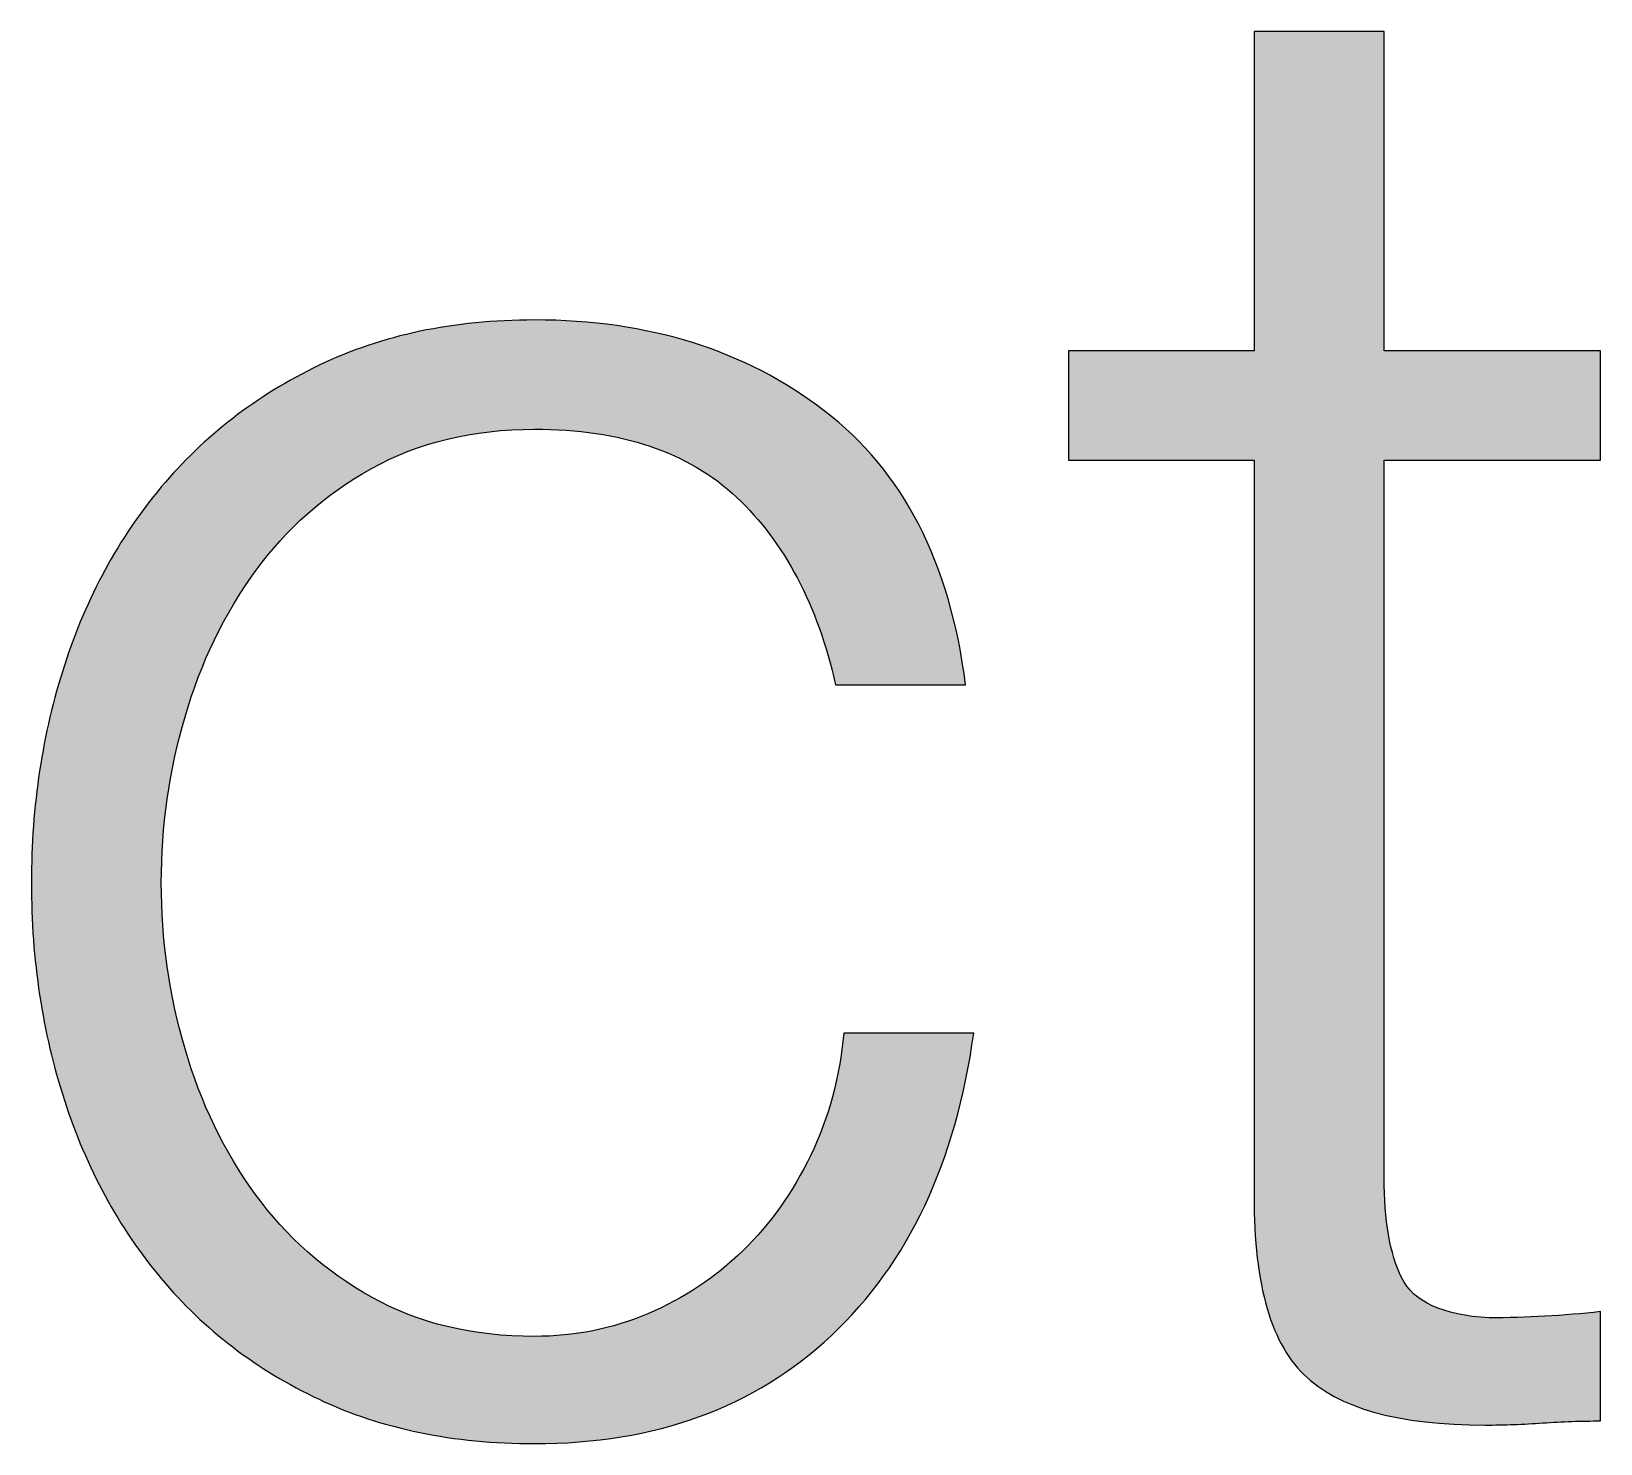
# Paper-space layout 'A1mask (portrait)' of a CAD drawing. Extents: x 0 to 565, y 0 to 805.
# Drawn here: x 421.139 to 425.411, y 80.295 to 84.14 of the extents above; entities that cross this region are included whole.
import ezdxf
from ezdxf.enums import TextEntityAlignment as Align

# ---------------------------------------------------------------- set-up
doc = ezdxf.new("R2010")
doc.units = 0
doc.layers.get('0').update_dxf_attribs({"linetype": 'CONTINUOUS'})
doc.layers.get('Defpoints').update_dxf_attribs({"linetype": 'CONTINUOUS'})
doc.layers.add('JPP_Mask', color=7, linetype='CONTINUOUS')
doc.styles.add('JPP', font='arial.ttf')

# ---------------------------------------------------------------- blocks, each defined once
blk = doc.blocks.new('A1mask (portrait)')
at = {"true_color": 0x004a91}
h = blk.add_hatch(color=154, dxfattribs=at)
edge = h.paths.add_edge_path()
edge.add_spline(control_points=[(425.4112, 83.1215), (425.4112, 83.1959), (425.4112, 83.2702), (425.4112, 83.2702), (425.4112, 83.2702), (425.3744, 83.2702), (425.3191, 83.2702)], knot_values=[18.749925, 18.749925, 18.749925, 18.749925, 19.249925, 19.249925, 19.249925, 19.5, 19.5, 19.5, 19.5], degree=3, periodic=0)
edge.add_spline(control_points=[(425.3191, 83.2702), (425.2638, 83.2702), (425.1901, 83.2702), (425.1165, 83.2702)], knot_values=[18.49993, 18.49993, 18.49993, 18.49993, 18.749925, 18.749925, 18.749925, 18.749925], degree=3, periodic=0)
edge.add_spline(control_points=[(425.1165, 83.2702), (425.0796, 83.2702), (425.0428, 83.2702), (425.0082, 83.2702)], knot_values=[18.374932, 18.374932, 18.374932, 18.374932, 18.49993, 18.49993, 18.49993, 18.49993], degree=3, periodic=0)
edge.add_spline(control_points=[(425.0082, 83.2702), (424.9737, 83.2702), (424.9415, 83.2702), (424.9139, 83.2702)], knot_values=[18.249935, 18.249935, 18.249935, 18.249935, 18.374932, 18.374932, 18.374932, 18.374932], degree=3, periodic=0)
edge.add_spline(control_points=[(424.9139, 83.2702), (424.9, 83.2702), (424.8874, 83.2702), (424.8762, 83.2702)], knot_values=[18.187436, 18.187436, 18.187436, 18.187436, 18.249935, 18.249935, 18.249935, 18.249935], degree=3, periodic=0)
edge.add_spline(control_points=[(424.8762, 83.2702), (424.8649, 83.2702), (424.8552, 83.2702), (424.8471, 83.2702)], knot_values=[18.124938, 18.124938, 18.124938, 18.124938, 18.187436, 18.187436, 18.187436, 18.187436], degree=3, periodic=0)
edge.add_spline(control_points=[(424.8471, 83.2702), (424.8431, 83.2702), (424.8395, 83.2702), (424.8364, 83.2702)], knot_values=[18.093688, 18.093688, 18.093688, 18.093688, 18.124938, 18.124938, 18.124938, 18.124938], degree=3, periodic=0)
edge.add_spline(control_points=[(424.8364, 83.2702), (424.8332, 83.2702), (424.8306, 83.2702), (424.8284, 83.2702)], knot_values=[18.062439, 18.062439, 18.062439, 18.062439, 18.093688, 18.093688, 18.093688, 18.093688], degree=3, periodic=0)
edge.add_spline(control_points=[(424.8284, 83.2702), (424.8273, 83.2702), (424.8264, 83.2702), (424.8256, 83.2702)], knot_values=[18.046814, 18.046814, 18.046814, 18.046814, 18.062439, 18.062439, 18.062439, 18.062439], degree=3, periodic=0)
edge.add_spline(control_points=[(424.8256, 83.2702), (424.8247, 83.2702), (424.824, 83.2702), (424.8235, 83.2702)], knot_values=[18.031189, 18.031189, 18.031189, 18.031189, 18.046814, 18.046814, 18.046814, 18.046814], degree=3, periodic=0)
edge.add_spline(control_points=[(424.8235, 83.2702), (424.8232, 83.2702), (424.823, 83.2702), (424.8228, 83.2702)], knot_values=[18.023377, 18.023377, 18.023377, 18.023377, 18.031189, 18.031189, 18.031189, 18.031189], degree=3, periodic=0)
edge.add_spline(control_points=[(424.8228, 83.2702), (424.8225, 83.2702), (424.8224, 83.2702), (424.8222, 83.2702)], knot_values=[18.015565, 18.015565, 18.015565, 18.015565, 18.023377, 18.023377, 18.023377, 18.023377], degree=3, periodic=0)
edge.add_spline(control_points=[(424.8222, 83.2702), (424.8222, 83.2702), (424.8221, 83.2702), (424.822, 83.2702)], knot_values=[18.011659, 18.011659, 18.011659, 18.011659, 18.015565, 18.015565, 18.015565, 18.015565], degree=3, periodic=0)
edge.add_spline(control_points=[(424.822, 83.2702), (424.822, 83.2702), (424.8219, 83.2702), (424.8219, 83.2702)], knot_values=[18.007752, 18.007752, 18.007752, 18.007752, 18.011659, 18.011659, 18.011659, 18.011659], degree=3, periodic=0)
edge.add_spline(control_points=[(424.8219, 83.2702), (424.8219, 83.2702), (424.8219, 83.2702), (424.8219, 83.2702)], knot_values=[18.005799, 18.005799, 18.005799, 18.005799, 18.007752, 18.007752, 18.007752, 18.007752], degree=3, periodic=0)
edge.add_spline(control_points=[(424.8219, 83.2702), (424.8218, 83.2702), (424.8218, 83.2702), (424.8218, 83.2702)], knot_values=[18.003846, 18.003846, 18.003846, 18.003846, 18.005799, 18.005799, 18.005799, 18.005799], degree=3, periodic=0)
edge.add_spline(control_points=[(424.8218, 83.2702), (424.8218, 83.2702), (424.8218, 83.2702), (424.8218, 83.2702)], knot_values=[18.00287, 18.00287, 18.00287, 18.00287, 18.003846, 18.003846, 18.003846, 18.003846], degree=3, periodic=0)
edge.add_spline(control_points=[(424.8218, 83.2702), (424.8218, 83.2702), (424.8218, 83.2702), (424.8218, 83.2702)], knot_values=[18.001893, 18.001893, 18.001893, 18.001893, 18.00287, 18.00287, 18.00287, 18.00287], degree=3, periodic=0)
edge.add_spline(control_points=[(424.8218, 83.2702), (424.8218, 83.2702), (424.8218, 83.2702), (424.8218, 83.2702)], knot_values=[18.001405, 18.001405, 18.001405, 18.001405, 18.001893, 18.001893, 18.001893, 18.001893], degree=3, periodic=0)
edge.add_spline(control_points=[(424.8218, 83.2702), (424.8218, 83.2702), (424.8218, 83.2702), (424.8218, 83.2702)], knot_values=[18.000917, 18.000917, 18.000917, 18.000917, 18.001405, 18.001405, 18.001405, 18.001405], degree=3, periodic=0)
edge.add_spline(control_points=[(424.8218, 83.2702), (424.8218, 83.2702), (424.8218, 83.2702), (424.8218, 83.2702), (424.8218, 83.2702), (424.8218, 83.2702), (424.8218, 83.2702)], knot_values=[17.99994, 17.99994, 17.99994, 17.99994, 18.000856, 18.000856, 18.000856, 18.000917, 18.000917, 18.000917, 18.000917], degree=3, periodic=0)
edge.add_spline(control_points=[(424.8218, 83.2702), (424.8218, 83.2702), (424.8218, 83.3246), (424.8218, 83.4062)], knot_values=[17.749945, 17.749945, 17.749945, 17.749945, 17.99994, 17.99994, 17.99994, 17.99994], degree=3, periodic=0)
edge.add_spline(control_points=[(424.8218, 83.4062), (424.8218, 83.4878), (424.8218, 83.5965), (424.8218, 83.7053)], knot_values=[17.49995, 17.49995, 17.49995, 17.49995, 17.749945, 17.749945, 17.749945, 17.749945], degree=3, periodic=0)
edge.add_spline(control_points=[(424.8218, 83.7053), (424.8218, 83.7597), (424.8218, 83.8141), (424.8218, 83.865)], knot_values=[17.374952, 17.374952, 17.374952, 17.374952, 17.49995, 17.49995, 17.49995, 17.49995], degree=3, periodic=0)
edge.add_spline(control_points=[(424.8218, 83.865), (424.8218, 83.916), (424.8218, 83.9636), (424.8218, 84.0044)], knot_values=[17.249955, 17.249955, 17.249955, 17.249955, 17.374952, 17.374952, 17.374952, 17.374952], degree=3, periodic=0)
edge.add_spline(control_points=[(424.8218, 84.0044), (424.8218, 84.0248), (424.8218, 84.0434), (424.8218, 84.06)], knot_values=[17.187456, 17.187456, 17.187456, 17.187456, 17.249955, 17.249955, 17.249955, 17.249955], degree=3, periodic=0)
edge.add_spline(control_points=[(424.8218, 84.06), (424.8218, 84.0766), (424.8218, 84.091), (424.8218, 84.1029)], knot_values=[17.124958, 17.124958, 17.124958, 17.124958, 17.187456, 17.187456, 17.187456, 17.187456], degree=3, periodic=0)
edge.add_spline(control_points=[(424.8218, 84.1029), (424.8218, 84.1089), (424.8218, 84.1142), (424.8218, 84.1188)], knot_values=[17.093708, 17.093708, 17.093708, 17.093708, 17.124958, 17.124958, 17.124958, 17.124958], degree=3, periodic=0)
edge.add_spline(control_points=[(424.8218, 84.1188), (424.8218, 84.1234), (424.8218, 84.1273), (424.8218, 84.1305)], knot_values=[17.062459, 17.062459, 17.062459, 17.062459, 17.093708, 17.093708, 17.093708, 17.093708], degree=3, periodic=0)
edge.add_spline(control_points=[(424.8218, 84.1403), (424.8218, 84.1403), (424.8218, 84.1403), (424.8218, 84.1403), (424.8218, 84.1403), (424.8218, 84.1403), (424.8218, 84.1403)], knot_values=[16.999959, 16.999959, 16.999959, 16.999959, 17, 17, 17, 17.000692, 17.000692, 17.000692, 17.000692], degree=3, periodic=0)
edge.add_spline(control_points=[(424.8218, 84.1403), (424.8218, 84.1403), (424.7997, 84.1403), (424.7665, 84.1403)], knot_values=[16.749965, 16.749965, 16.749965, 16.749965, 16.999959, 16.999959, 16.999959, 16.999959], degree=3, periodic=0)
edge.add_spline(control_points=[(424.7665, 84.1403), (424.7334, 84.1403), (424.6892, 84.1403), (424.645, 84.1403)], knot_values=[16.49997, 16.49997, 16.49997, 16.49997, 16.749965, 16.749965, 16.749965, 16.749965], degree=3, periodic=0)
edge.add_spline(control_points=[(424.645, 84.1403), (424.6229, 84.1403), (424.6008, 84.1403), (424.5801, 84.1403)], knot_values=[16.374972, 16.374972, 16.374972, 16.374972, 16.49997, 16.49997, 16.49997, 16.49997], degree=3, periodic=0)
edge.add_spline(control_points=[(424.5801, 84.1403), (424.5594, 84.1403), (424.54, 84.1403), (424.5234, 84.1403)], knot_values=[16.249975, 16.249975, 16.249975, 16.249975, 16.374972, 16.374972, 16.374972, 16.374972], degree=3, periodic=0)
edge.add_spline(control_points=[(424.5234, 84.1403), (424.5152, 84.1403), (424.5076, 84.1403), (424.5008, 84.1403)], knot_values=[16.187476, 16.187476, 16.187476, 16.187476, 16.249975, 16.249975, 16.249975, 16.249975], degree=3, periodic=0)
edge.add_spline(control_points=[(424.5008, 84.1403), (424.4941, 84.1403), (424.4882, 84.1403), (424.4834, 84.1403)], knot_values=[16.124977, 16.124977, 16.124977, 16.124977, 16.187476, 16.187476, 16.187476, 16.187476], degree=3, periodic=0)
edge.add_spline(control_points=[(424.4769, 84.1403), (424.4751, 84.1403), (424.4735, 84.1403), (424.4722, 84.1403)], knot_values=[16.062479, 16.062479, 16.062479, 16.062479, 16.093728, 16.093728, 16.093728, 16.093728], degree=3, periodic=0)
edge.add_spline(control_points=[(424.4682, 84.1403), (424.4682, 84.1403), (424.4682, 84.1403), (424.4682, 84.1403), (424.4682, 84.1403), (424.4682, 84.1403), (424.4682, 84.1403)], knot_values=[15.99998, 15.99998, 15.99998, 15.99998, 16.001424, 16.001424, 16.001424, 16.001445, 16.001445, 16.001445, 16.001445], degree=3, periodic=0)
edge.add_spline(control_points=[(424.4682, 84.1403), (424.4682, 84.1402), (424.4682, 83.9227), (424.4682, 83.7052)], knot_values=[15.49999, 15.49999, 15.49999, 15.49999, 15.99998, 15.99998, 15.99998, 15.99998], degree=3, periodic=0)
edge.add_spline(control_points=[(424.4682, 83.7052), (424.4682, 83.4877), (424.4682, 83.2702), (424.4682, 83.2702), (424.4682, 83.2702), (424.4682, 83.2702), (424.4682, 83.2702)], knot_values=[14.999268, 14.999268, 14.999268, 14.999268, 15.499258, 15.499258, 15.499258, 15.49999, 15.49999, 15.49999, 15.49999], degree=3, periodic=0)
edge.add_spline(control_points=[(424.4625, 83.2702), (424.4607, 83.2702), (424.4584, 83.2702), (424.4557, 83.2702)], knot_values=[14.906252, 14.906252, 14.906252, 14.906252, 14.937501, 14.937501, 14.937501, 14.937501], degree=3, periodic=0)
edge.add_spline(control_points=[(424.4557, 83.2702), (424.453, 83.2702), (424.4499, 83.2702), (424.4465, 83.2702)], knot_values=[14.875002, 14.875002, 14.875002, 14.875002, 14.906252, 14.906252, 14.906252, 14.906252], degree=3, periodic=0)
edge.add_spline(control_points=[(424.4465, 83.2702), (424.4396, 83.2702), (424.4312, 83.2702), (424.4216, 83.2702)], knot_values=[14.812504, 14.812504, 14.812504, 14.812504, 14.875002, 14.875002, 14.875002, 14.875002], degree=3, periodic=0)
edge.add_spline(control_points=[(424.4216, 83.2702), (424.412, 83.2702), (424.4011, 83.2702), (424.3893, 83.2702)], knot_values=[14.750005, 14.750005, 14.750005, 14.750005, 14.812504, 14.812504, 14.812504, 14.812504], degree=3, periodic=0)
edge.add_spline(control_points=[(424.3893, 83.2702), (424.3656, 83.2702), (424.338, 83.2702), (424.3084, 83.2702)], knot_values=[14.625008, 14.625008, 14.625008, 14.625008, 14.750005, 14.750005, 14.750005, 14.750005], degree=3, periodic=0)
edge.add_spline(control_points=[(424.3084, 83.2702), (424.2788, 83.2702), (424.2472, 83.2702), (424.2156, 83.2702)], knot_values=[14.50001, 14.50001, 14.50001, 14.50001, 14.625008, 14.625008, 14.625008, 14.625008], degree=3, periodic=0)
edge.add_spline(control_points=[(424.2156, 83.2702), (424.1525, 83.2702), (424.0893, 83.2702), (424.0419, 83.2702)], knot_values=[14.250015, 14.250015, 14.250015, 14.250015, 14.50001, 14.50001, 14.50001, 14.50001], degree=3, periodic=0)
edge.add_spline(control_points=[(424.0419, 83.2702), (423.9946, 83.2702), (423.963, 83.2702), (423.963, 83.2702), (423.963, 83.2702), (423.963, 83.2702), (423.963, 83.2702)], knot_values=[13.999043, 13.999043, 13.999043, 13.999043, 14.249058, 14.249058, 14.249058, 14.250015, 14.250015, 14.250015, 14.250015], degree=3, periodic=0)
edge.add_spline(control_points=[(423.963, 83.2669), (423.963, 83.2658), (423.963, 83.2644), (423.963, 83.2629)], knot_values=[13.906272, 13.906272, 13.906272, 13.906272, 13.937521, 13.937521, 13.937521, 13.937521], degree=3, periodic=0)
edge.add_spline(control_points=[(423.963, 83.2574), (423.963, 83.2534), (423.963, 83.2484), (423.963, 83.2428)], knot_values=[13.812524, 13.812524, 13.812524, 13.812524, 13.875023, 13.875023, 13.875023, 13.875023], degree=3, periodic=0)
edge.add_spline(control_points=[(423.963, 83.2428), (423.963, 83.2371), (423.963, 83.2307), (423.963, 83.2237)], knot_values=[13.750025, 13.750025, 13.750025, 13.750025, 13.812524, 13.812524, 13.812524, 13.812524], degree=3, periodic=0)
edge.add_spline(control_points=[(423.963, 83.2237), (423.963, 83.2098), (423.963, 83.1935), (423.963, 83.1761)], knot_values=[13.625027, 13.625027, 13.625027, 13.625027, 13.750025, 13.750025, 13.750025, 13.750025], degree=3, periodic=0)
edge.add_spline(control_points=[(423.963, 83.1761), (423.963, 83.1587), (423.963, 83.1401), (423.963, 83.1215)], knot_values=[13.50003, 13.50003, 13.50003, 13.50003, 13.625027, 13.625027, 13.625027, 13.625027], degree=3, periodic=0)
edge.add_spline(control_points=[(423.963, 83.1215), (423.963, 83.0843), (423.963, 83.0472), (423.963, 83.0193)], knot_values=[13.250035, 13.250035, 13.250035, 13.250035, 13.50003, 13.50003, 13.50003, 13.50003], degree=3, periodic=0)
edge.add_spline(control_points=[(423.963, 83.0193), (423.963, 82.9914), (423.963, 82.9728), (423.963, 82.9728), (423.963, 82.9728), (423.963, 82.9728), (423.963, 82.9728)], knot_values=[12.999308, 12.999308, 12.999308, 12.999308, 13.249343, 13.249343, 13.249343, 13.250035, 13.250035, 13.250035, 13.250035], degree=3, periodic=0)
edge.add_spline(control_points=[(423.9687, 82.9728), (423.9705, 82.9728), (423.9728, 82.9728), (423.9755, 82.9728)], knot_values=[12.906292, 12.906292, 12.906292, 12.906292, 12.937541, 12.937541, 12.937541, 12.937541], degree=3, periodic=0)
edge.add_spline(control_points=[(423.9755, 82.9728), (423.9782, 82.9728), (423.9812, 82.9728), (423.9847, 82.9728)], knot_values=[12.875042, 12.875042, 12.875042, 12.875042, 12.906292, 12.906292, 12.906292, 12.906292], degree=3, periodic=0)
edge.add_spline(control_points=[(423.9847, 82.9728), (423.9916, 82.9728), (424, 82.9728), (424.0096, 82.9728)], knot_values=[12.812544, 12.812544, 12.812544, 12.812544, 12.875042, 12.875042, 12.875042, 12.875042], degree=3, periodic=0)
edge.add_spline(control_points=[(424.0096, 82.9728), (424.0192, 82.9728), (424.0301, 82.9728), (424.0419, 82.9728)], knot_values=[12.750045, 12.750045, 12.750045, 12.750045, 12.812544, 12.812544, 12.812544, 12.812544], degree=3, periodic=0)
edge.add_spline(control_points=[(424.0419, 82.9728), (424.0656, 82.9728), (424.0932, 82.9728), (424.1228, 82.9728)], knot_values=[12.625048, 12.625048, 12.625048, 12.625048, 12.750045, 12.750045, 12.750045, 12.750045], degree=3, periodic=0)
edge.add_spline(control_points=[(424.1228, 82.9728), (424.1524, 82.9728), (424.184, 82.9728), (424.2156, 82.9728)], knot_values=[12.50005, 12.50005, 12.50005, 12.50005, 12.625048, 12.625048, 12.625048, 12.625048], degree=3, periodic=0)
edge.add_spline(control_points=[(424.2156, 82.9728), (424.2787, 82.9728), (424.3419, 82.9728), (424.3892, 82.9728)], knot_values=[12.250055, 12.250055, 12.250055, 12.250055, 12.50005, 12.50005, 12.50005, 12.50005], degree=3, periodic=0)
edge.add_spline(control_points=[(424.3892, 82.9728), (424.4366, 82.9728), (424.4682, 82.9728), (424.4682, 82.9728), (424.4682, 82.9728), (424.4682, 82.9728), (424.4682, 82.9728)], knot_values=[11.999694, 11.999694, 11.999694, 11.999694, 12.249749, 12.249749, 12.249749, 12.250055, 12.250055, 12.250055, 12.250055], degree=3, periodic=0)
edge.add_spline(control_points=[(424.4682, 82.9671), (424.4682, 82.9653), (424.4682, 82.9629), (424.4682, 82.9602)], knot_values=[11.953186, 11.953186, 11.953186, 11.953186, 11.968811, 11.968811, 11.968811, 11.968811], degree=3, periodic=0)
edge.add_spline(control_points=[(424.4682, 82.9602), (424.4682, 82.9574), (424.4682, 82.9542), (424.4682, 82.9506)], knot_values=[11.937561, 11.937561, 11.937561, 11.937561, 11.953186, 11.953186, 11.953186, 11.953186], degree=3, periodic=0)
edge.add_spline(control_points=[(424.4682, 82.9506), (424.4682, 82.9433), (424.4682, 82.9344), (424.4682, 82.9239)], knot_values=[11.906312, 11.906312, 11.906312, 11.906312, 11.937561, 11.937561, 11.937561, 11.937561], degree=3, periodic=0)
edge.add_spline(control_points=[(424.4682, 82.9239), (424.4682, 82.9134), (424.4682, 82.9013), (424.4682, 82.8877)], knot_values=[11.875063, 11.875063, 11.875063, 11.875063, 11.906312, 11.906312, 11.906312, 11.906312], degree=3, periodic=0)
edge.add_spline(control_points=[(424.4682, 82.8877), (424.4682, 82.8607), (424.4682, 82.8278), (424.4682, 82.79)], knot_values=[11.812564, 11.812564, 11.812564, 11.812564, 11.875063, 11.875063, 11.875063, 11.875063], degree=3, periodic=0)
edge.add_spline(control_points=[(424.4682, 82.79), (424.4682, 82.7523), (424.4682, 82.7098), (424.4682, 82.6633)], knot_values=[11.750065, 11.750065, 11.750065, 11.750065, 11.812564, 11.812564, 11.812564, 11.812564], degree=3, periodic=0)
edge.add_spline(control_points=[(424.4682, 82.6633), (424.4682, 82.5705), (424.4682, 82.4621), (424.4682, 82.346)], knot_values=[11.625068, 11.625068, 11.625068, 11.625068, 11.750065, 11.750065, 11.750065, 11.750065], degree=3, periodic=0)
edge.add_spline(control_points=[(424.4682, 82.346), (424.4682, 82.2299), (424.4682, 82.1061), (424.4682, 81.9822)], knot_values=[11.50007, 11.50007, 11.50007, 11.50007, 11.625068, 11.625068, 11.625068, 11.625068], degree=3, periodic=0)
edge.add_spline(control_points=[(424.4682, 81.9822), (424.4682, 81.7345), (424.4682, 81.4868), (424.4682, 81.301)], knot_values=[11.250075, 11.250075, 11.250075, 11.250075, 11.50007, 11.50007, 11.50007, 11.50007], degree=3, periodic=0)
edge.add_spline(control_points=[(424.4682, 81.301), (424.4682, 81.1151), (424.4682, 80.9912), (424.4682, 80.9912), (424.4645, 80.7443), (424.5093, 80.5748), (424.6029, 80.4834)], knot_values=[10, 10, 10, 10, 10.250075, 10.250075, 10.250075, 11.250075, 11.250075, 11.250075, 11.250075], degree=3, periodic=0)
edge.add_spline(control_points=[(424.6029, 80.4834), (424.6964, 80.3916), (424.8611, 80.3456), (425.0969, 80.3456)], knot_values=[9, 9, 9, 9, 10, 10, 10, 10], degree=3, periodic=0)
edge.add_spline(control_points=[(425.0969, 80.3456), (425.1492, 80.3456), (425.2016, 80.3476), (425.254, 80.3514)], knot_values=[8, 8, 8, 8, 9, 9, 9, 9], degree=3, periodic=0)
edge.add_spline(control_points=[(425.254, 80.3514), (425.3064, 80.3551), (425.3588, 80.3568), (425.4112, 80.3568)], knot_values=[7, 7, 7, 7, 8, 8, 8, 8], degree=3, periodic=0)
edge.add_spline(control_points=[(425.4112, 80.3568), (425.4112, 80.3568), (425.4112, 80.6546), (425.4112, 80.6546), (425.3102, 80.6433), (425.2092, 80.6375), (425.1081, 80.6375)], knot_values=[5, 5, 5, 5, 6, 6, 6, 7, 7, 7, 7], degree=3, periodic=0)
edge.add_spline(control_points=[(425.1081, 80.6375), (424.9808, 80.645), (424.9013, 80.6815), (424.8695, 80.747)], knot_values=[4, 4, 4, 4, 5, 5, 5, 5], degree=3, periodic=0)
edge.add_spline(control_points=[(424.8695, 80.747), (424.8377, 80.8125), (424.8218, 80.9032), (424.8218, 81.0192)], knot_values=[3, 3, 3, 3, 4, 4, 4, 4], degree=3, periodic=0)
edge.add_spline(control_points=[(424.8218, 81.0192), (424.8218, 81.0192), (424.8218, 82.9728), (424.8218, 82.9728), (424.8218, 82.9728), (424.9692, 82.9728), (425.1165, 82.9728)], knot_values=[1.5, 1.5, 1.5, 1.5, 2.5, 2.5, 2.5, 3, 3, 3, 3], degree=3, periodic=0)
edge.add_spline(control_points=[(425.1165, 82.9728), (425.2639, 82.9728), (425.4112, 82.9728), (425.4112, 82.9728), (425.4112, 82.9728), (425.4112, 83.0472), (425.4112, 83.1215)], knot_values=[0.5, 0.5, 0.5, 0.5, 1, 1, 1, 1.5, 1.5, 1.5, 1.5], degree=3, periodic=0)
h = blk.add_hatch(color=154, dxfattribs=at)
edge = h.paths.add_edge_path()
edge.add_spline(control_points=[(421.5577, 81.3701), (421.5147, 81.5178), (421.4932, 81.6686), (421.4932, 81.822), (421.4932, 81.9755), (421.5147, 82.1259), (421.5577, 82.274)], knot_values=[4, 4, 4, 4, 5, 5, 5, 6, 6, 6, 6], degree=3, periodic=0)
edge.add_spline(control_points=[(421.5577, 82.274), (421.6007, 82.4216), (421.6644, 82.5536), (421.7486, 82.6696)], knot_values=[3, 3, 3, 3, 4, 4, 4, 4], degree=3, periodic=0)
edge.add_spline(control_points=[(421.7486, 82.6696), (421.8328, 82.7856), (421.9384, 82.8794), (422.0657, 82.9503)], knot_values=[2, 2, 2, 2, 3, 3, 3, 3], degree=3, periodic=0)
edge.add_spline(control_points=[(422.0657, 82.9503), (422.1929, 83.0212), (422.3408, 83.057), (422.5092, 83.057)], knot_values=[1, 1, 1, 1, 2, 2, 2, 2], degree=3, periodic=0)
edge.add_spline(control_points=[(422.5092, 83.057), (422.7449, 83.057), (422.9282, 82.9953), (423.0593, 82.8718)], knot_values=[0, 0, 0, 0, 1, 1, 1, 1], degree=3, periodic=0)
edge.add_spline(control_points=[(423.0593, 82.8718), (423.1902, 82.7484), (423.28, 82.5778), (423.3287, 82.3609)], knot_values=[27, 27, 27, 27, 28, 28, 28, 28], degree=3, periodic=0)
edge.add_spline(control_points=[(423.3287, 82.3609), (423.3287, 82.3609), (423.6824, 82.3609), (423.6824, 82.3609), (423.6411, 82.6938), (423.513, 82.9428), (423.2978, 83.1075)], knot_values=[25, 25, 25, 25, 26, 26, 26, 27, 27, 27, 27], degree=3, periodic=0)
edge.add_spline(control_points=[(423.2978, 83.1075), (423.0826, 83.2723), (422.8198, 83.3545), (422.5092, 83.3545)], knot_values=[24, 24, 24, 24, 25, 25, 25, 25], degree=3, periodic=0)
edge.add_spline(control_points=[(422.5092, 83.3545), (422.2883, 83.3545), (422.0929, 83.3132), (421.9226, 83.231)], knot_values=[23, 23, 23, 23, 24, 24, 24, 24], degree=3, periodic=0)
edge.add_spline(control_points=[(421.9226, 83.231), (421.7522, 83.1488), (421.6091, 83.0383), (421.4932, 82.8998)], knot_values=[22, 22, 22, 22, 23, 23, 23, 23], degree=3, periodic=0)
edge.add_spline(control_points=[(421.4932, 82.8998), (421.3771, 82.7613), (421.2891, 82.5993), (421.2294, 82.4141)], knot_values=[21, 21, 21, 21, 22, 22, 22, 22], degree=3, periodic=0)
edge.add_spline(control_points=[(421.2294, 82.4141), (421.1694, 82.2289), (421.1395, 82.0315), (421.1395, 81.822)], knot_values=[20, 20, 20, 20, 21, 21, 21, 21], degree=3, periodic=0)
edge.add_spline(control_points=[(421.1395, 81.822), (421.1395, 81.6123), (421.1694, 81.4152), (421.2294, 81.23)], knot_values=[19, 19, 19, 19, 20, 20, 20, 20], degree=3, periodic=0)
edge.add_spline(control_points=[(421.2294, 81.23), (421.2891, 81.0448), (421.3771, 80.8828), (421.4932, 80.7443)], knot_values=[18, 18, 18, 18, 19, 19, 19, 19], degree=3, periodic=0)
edge.add_spline(control_points=[(421.4932, 80.7443), (421.6091, 80.6058), (421.7522, 80.4963), (421.9226, 80.4158)], knot_values=[17, 17, 17, 17, 18, 18, 18, 18], degree=3, periodic=0)
edge.add_spline(control_points=[(421.9226, 80.4158), (422.0929, 80.3353), (422.2883, 80.2951), (422.5092, 80.2951)], knot_values=[16, 16, 16, 16, 17, 17, 17, 17], degree=3, periodic=0)
edge.add_spline(control_points=[(422.5092, 80.2951), (422.8384, 80.2951), (423.1079, 80.3933), (423.3174, 80.5898), (423.527, 80.7862), (423.6561, 81.0605), (423.7048, 81.4124)], knot_values=[14, 14, 14, 14, 15, 15, 15, 16, 16, 16, 16], degree=3, periodic=0)
edge.add_spline(control_points=[(423.7048, 81.4124), (423.7048, 81.4124), (423.3511, 81.4124), (423.3511, 81.4124), (423.34, 81.2924), (423.3099, 81.1822), (423.2613, 81.0809)], knot_values=[12, 12, 12, 12, 13, 13, 13, 14, 14, 14, 14], degree=3, periodic=0)
edge.add_spline(control_points=[(423.2613, 81.0809), (423.2127, 80.98), (423.1509, 80.893), (423.0761, 80.82)], knot_values=[11, 11, 11, 11, 12, 12, 12, 12], degree=3, periodic=0)
edge.add_spline(control_points=[(423.0761, 80.82), (423.0012, 80.747), (422.9152, 80.6901), (422.8179, 80.6488), (422.7206, 80.6075), (422.6177, 80.5871), (422.5092, 80.5871)], knot_values=[9, 9, 9, 9, 10, 10, 10, 11, 11, 11, 11], degree=3, periodic=0)
edge.add_spline(control_points=[(422.5092, 80.5871), (422.3408, 80.5871), (422.1929, 80.6225), (422.0657, 80.6938)], knot_values=[8, 8, 8, 8, 9, 9, 9, 9], degree=3, periodic=0)
edge.add_spline(control_points=[(422.0657, 80.6938), (421.9384, 80.7647), (421.8328, 80.8585), (421.7486, 80.9745)], knot_values=[7, 7, 7, 7, 8, 8, 8, 8], degree=3, periodic=0)
edge.add_spline(control_points=[(421.7486, 80.9745), (421.6644, 81.0905), (421.6007, 81.2225), (421.5577, 81.3701)], knot_values=[6, 6, 6, 6, 7, 7, 7, 7], degree=3, periodic=0)
at = {"layer": 'Defpoints', "color": 154, "true_color": 0x004a91}
for points, knots in [([(425.4112, 83.2702), (425.4112, 83.2702), (425.4112, 82.9728), (425.4112, 82.9728), (425.4112, 82.9728), (424.8218, 82.9728), (424.8218, 82.9728), (424.8218, 82.9728), (424.8218, 81.0192), (424.8218, 81.0192), (424.8218, 80.9032), (424.8377, 80.8125), (424.8695, 80.747), (424.9013, 80.6815), (424.9808, 80.645), (425.1081, 80.6375), (425.2092, 80.6375), (425.3102, 80.6433), (425.4112, 80.6546), (425.4112, 80.6546), (425.4112, 80.3568), (425.4112, 80.3568), (425.3588, 80.3568), (425.3064, 80.3551), (425.254, 80.3514), (425.2016, 80.3476), (425.1492, 80.3456), (425.0969, 80.3456), (424.8611, 80.3456), (424.6964, 80.3916), (424.6029, 80.4834), (424.5093, 80.5748), (424.4645, 80.7443), (424.4682, 80.9912), (424.4682, 80.9912), (424.4682, 82.9728), (424.4682, 82.9728), (424.4682, 82.9728), (423.963, 82.9728), (423.963, 82.9728), (423.963, 82.9728), (423.963, 83.2702), (423.963, 83.2702), (423.963, 83.2702), (424.4682, 83.2702), (424.4682, 83.2702), (424.4682, 83.2702), (424.4682, 84.1403), (424.4682, 84.1403), (424.4682, 84.1403), (424.8218, 84.1403), (424.8218, 84.1403), (424.8218, 84.1403), (424.8218, 83.2702), (424.8218, 83.2702), (424.8218, 83.2702), (425.4112, 83.2702), (425.4112, 83.2702)], [0, 0, 0, 0, 1, 1, 1, 2, 2, 2, 3, 3, 3, 4, 4, 4, 5, 5, 5, 6, 6, 6, 7, 7, 7, 8, 8, 8, 9, 9, 9, 10, 10, 10, 11, 11, 11, 12, 12, 12, 13, 13, 13, 14, 14, 14, 15, 15, 15, 16, 16, 16, 17, 17, 17, 18, 18, 18, 19, 19, 19, 19]), ([(423.0593, 82.8718), (422.9282, 82.9953), (422.7449, 83.057), (422.5092, 83.057), (422.3408, 83.057), (422.1929, 83.0212), (422.0657, 82.9503), (421.9384, 82.8794), (421.8328, 82.7856), (421.7486, 82.6696), (421.6644, 82.5536), (421.6007, 82.4216), (421.5577, 82.274), (421.5147, 82.1259), (421.4932, 81.9755), (421.4932, 81.822), (421.4932, 81.6686), (421.5147, 81.5178), (421.5577, 81.3701), (421.6007, 81.2225), (421.6644, 81.0905), (421.7486, 80.9745), (421.8328, 80.8585), (421.9384, 80.7647), (422.0657, 80.6938), (422.1929, 80.6225), (422.3408, 80.5871), (422.5092, 80.5871), (422.6177, 80.5871), (422.7206, 80.6075), (422.8179, 80.6488), (422.9152, 80.6901), (423.0012, 80.747), (423.0761, 80.82), (423.1509, 80.893), (423.2127, 80.98), (423.2613, 81.0809), (423.3099, 81.1822), (423.34, 81.2924), (423.3511, 81.4124), (423.3511, 81.4124), (423.7048, 81.4124), (423.7048, 81.4124), (423.6561, 81.0605), (423.527, 80.7862), (423.3174, 80.5898), (423.1079, 80.3933), (422.8384, 80.2951), (422.5092, 80.2951), (422.2883, 80.2951), (422.0929, 80.3353), (421.9226, 80.4158), (421.7522, 80.4963), (421.6091, 80.6058), (421.4932, 80.7443), (421.3771, 80.8828), (421.2891, 81.0448), (421.2294, 81.23), (421.1694, 81.4152), (421.1395, 81.6123), (421.1395, 81.822), (421.1395, 82.0315), (421.1694, 82.2289), (421.2294, 82.4141), (421.2891, 82.5993), (421.3771, 82.7613), (421.4932, 82.8998), (421.6091, 83.0383), (421.7522, 83.1488), (421.9226, 83.231), (422.0929, 83.3132), (422.2883, 83.3545), (422.5092, 83.3545), (422.8198, 83.3545), (423.0826, 83.2723), (423.2978, 83.1075), (423.513, 82.9428), (423.6411, 82.6938), (423.6824, 82.3609), (423.6824, 82.3609), (423.3287, 82.3609), (423.3287, 82.3609), (423.28, 82.5778), (423.1902, 82.7484), (423.0593, 82.8718)], [0, 0, 0, 0, 1, 1, 1, 2, 2, 2, 3, 3, 3, 4, 4, 4, 5, 5, 5, 6, 6, 6, 7, 7, 7, 8, 8, 8, 9, 9, 9, 10, 10, 10, 11, 11, 11, 12, 12, 12, 13, 13, 13, 14, 14, 14, 15, 15, 15, 16, 16, 16, 17, 17, 17, 18, 18, 18, 19, 19, 19, 20, 20, 20, 21, 21, 21, 22, 22, 22, 23, 23, 23, 24, 24, 24, 25, 25, 25, 26, 26, 26, 27, 27, 27, 28, 28, 28, 28])]:
    blk.add_open_spline(points, degree=3, knots=knots, dxfattribs=at)
at = {"color": 7, "style": 'JPP'}
for tag, p in [('Client', (498, 115)), ('Project1', (498, 90)), ('Project2', (498, 82.5)), ('Project3', (498, 75)), ('Title1', (498, 57.5)), ('Title2', (498, 50)), ('Title3', (498, 42.5)), ('Status', (390, 7.5))]:
    blk.add_attdef(tag, text='', height=3.5, dxfattribs=at).set_placement(p, align=Align.MIDDLE_LEFT)
at = {"color": 2, "style": 'JPP'}
for tag, p in [('Scale', (417.5, 25)), ('Checked', (507.5, 25)), ('Drawn', (462.5, 25)), ('Date', (552.5, 25))]:
    blk.add_attdef(tag, text='', height=2, dxfattribs=at).set_placement(p, align=Align.MIDDLE_CENTER)
at = {"color": 6, "style": 'JPP'}
for tag, p in [('Ref', (480, 7.5)), ('DrgNo.', (522, 7.5))]:
    blk.add_attdef(tag, text='', height=4, dxfattribs=at).set_placement(p, align=Align.MIDDLE_LEFT)
blk.add_attdef('Rev', text='', height=4, dxfattribs=at).set_placement((556.2747, 7.5), align=Align.MIDDLE_CENTER)

psp = doc.layouts.new('A1mask (portrait)')

# ---------------------------------------------------------------- block references
at = {"layer": 'JPP_Mask'}
psp.add_blockref('A1mask (portrait)', (0, 0), dxfattribs=at)

doc.saveas('drawing.dxf')
